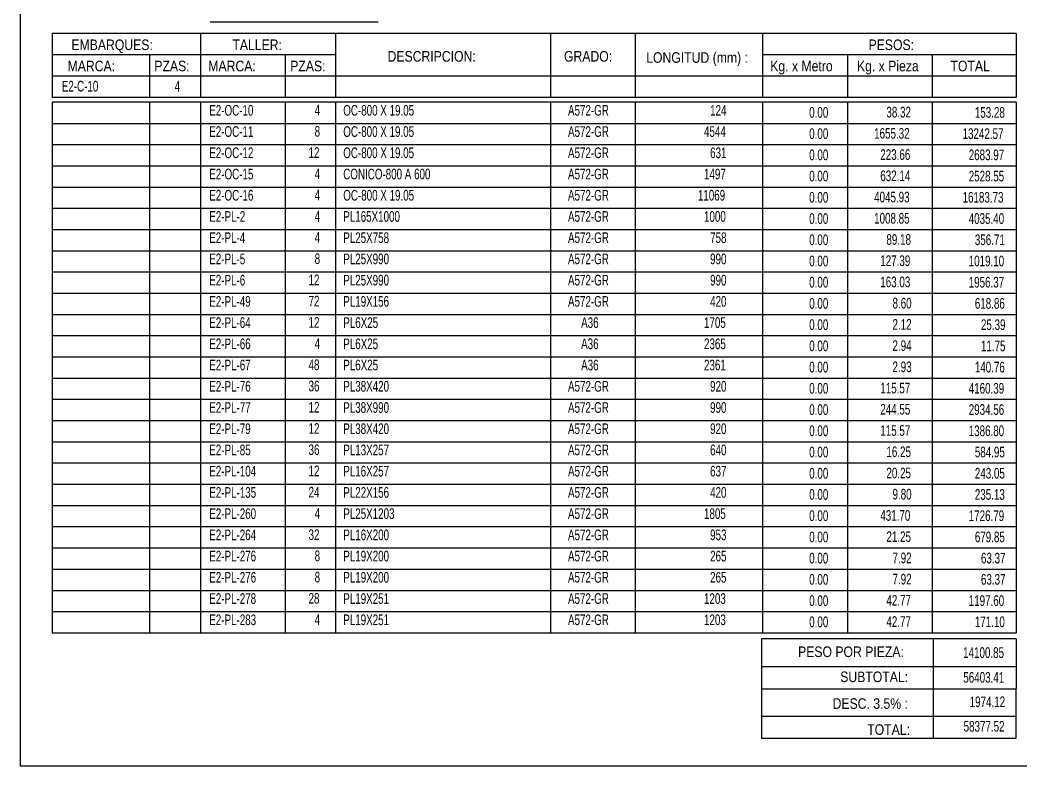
# Model space of a CAD drawing. Header units: millimetres. Extents: x 67 to 383, y 106 to 148.
# Drawn here: x 67.37 to 92.43, y 106.12 to 124.78 of the extents above; entities that cross this region are included whole.
import ezdxf

# ---------------------------------------------------------------- set-up
doc = ezdxf.new("R2010")
doc.units = ezdxf.units.MM
doc.linetypes.add('XKITLINE00', pattern=[0])
doc.styles.add('ARIAL_NARROW', font='ARIALN.TTF')

msp = doc.modelspace()

# ---------------------------------------------------------------- linework, layer by layer
at = {"color": 5, "linetype": 'XKITLINE00'}
for p, q in [((67.372, 147.946), (67.372, 106.116)), ((67.372, 106.116), (134.139, 106.116))]:
    msp.add_line(p, q, dxfattribs=at)
at = {"linetype": 'XKITLINE00'}
msp.add_line((72.134, 124.738), (76.338, 124.738), dxfattribs=at)
at = {"color": 4, "linetype": 'XKITLINE00'}
for p, q in [((68.177, 124.443), (68.177, 123.381)), ((92.309, 124.443), (68.177, 124.443)), ((71.893, 124.443), (71.893, 123.381)), ((75.272, 124.443), (75.272, 123.381)), ((80.653, 124.443), (80.653, 123.381)), ((82.777, 124.443), (82.777, 123.381)), ((85.962, 124.443), (85.962, 123.381)), ((85.962, 124.443), (85.962, 123.381)), ((92.309, 124.443), (92.309, 123.381)), ((75.272, 123.912), (68.177, 123.912)), ((70.614, 123.912), (70.614, 123.381)), ((74.017, 123.381), (74.017, 123.912)), ((92.309, 123.912), (85.962, 123.912)), ((88.086, 123.912), (88.086, 123.381)), ((90.21, 123.912), (90.21, 123.381)), ((92.309, 123.381), (68.177, 123.381)), ((68.177, 123.381), (68.177, 122.85)), ((70.614, 123.381), (70.614, 122.85)), ((71.893, 123.381), (71.893, 122.85)), ((74.017, 122.85), (74.017, 123.381)), ((75.272, 123.381), (75.272, 122.85)), ((80.653, 123.381), (80.653, 122.85)), ((82.777, 123.381), (82.777, 122.85)), ((85.962, 123.381), (85.962, 122.85)), ((88.086, 123.381), (88.086, 122.85)), ((90.21, 123.381), (90.21, 122.85)), ((92.309, 123.381), (92.309, 122.85)), ((68.177, 122.85), (92.309, 122.85)), ((92.309, 122.729), (68.177, 122.729)), ((68.177, 122.729), (68.177, 122.198)), ((70.614, 122.729), (70.614, 122.198)), ((71.893, 122.729), (71.893, 122.198)), ((74.017, 122.198), (74.017, 122.729)), ((75.272, 122.729), (75.272, 122.198)), ((80.653, 122.729), (80.653, 122.198)), ((82.777, 122.729), (82.777, 122.198)), ((85.962, 122.729), (85.962, 122.198)), ((88.086, 122.729), (88.086, 122.198)), ((90.21, 122.729), (90.21, 122.198)), ((92.309, 122.729), (92.309, 122.198)), ((68.177, 122.198), (92.309, 122.198)), ((68.177, 122.198), (68.177, 121.667)), ((70.614, 122.198), (70.614, 121.667)), ((71.893, 122.198), (71.893, 121.667)), ((74.017, 121.667), (74.017, 122.198)), ((75.272, 122.198), (75.272, 121.667)), ((80.653, 122.198), (80.653, 121.667)), ((82.777, 122.198), (82.777, 121.667)), ((85.962, 122.198), (85.962, 121.667)), ((88.086, 122.198), (88.086, 121.667)), ((90.21, 122.198), (90.21, 121.667)), ((92.309, 122.198), (92.309, 121.667)), ((68.177, 121.667), (92.309, 121.667)), ((68.177, 121.666), (68.177, 121.136)), ((70.614, 121.666), (70.614, 121.136)), ((71.893, 121.666), (71.893, 121.136)), ((74.017, 121.136), (74.017, 121.666)), ((75.272, 121.666), (75.272, 121.136)), ((80.653, 121.666), (80.653, 121.136)), ((82.777, 121.666), (82.777, 121.136)), ((85.962, 121.666), (85.962, 121.136)), ((88.086, 121.666), (88.086, 121.136)), ((90.21, 121.666), (90.21, 121.136)), ((92.309, 121.666), (92.309, 121.136)), ((68.177, 121.136), (92.309, 121.136)), ((68.177, 121.135), (68.177, 120.604)), ((70.614, 121.135), (70.614, 120.604)), ((71.893, 121.135), (71.893, 120.604)), ((74.017, 120.604), (74.017, 121.135)), ((75.272, 121.135), (75.272, 120.604)), ((80.653, 121.135), (80.653, 120.604)), ((82.777, 121.135), (82.777, 120.604)), ((85.962, 121.135), (85.962, 120.604)), ((88.086, 121.135), (88.086, 120.604)), ((90.21, 121.135), (90.21, 120.604)), ((92.309, 121.135), (92.309, 120.604)), ((68.177, 120.604), (92.309, 120.604)), ((68.177, 120.604), (68.177, 120.073)), ((70.614, 120.604), (70.614, 120.073)), ((71.893, 120.604), (71.893, 120.073)), ((74.017, 120.073), (74.017, 120.604)), ((75.272, 120.604), (75.272, 120.073)), ((80.653, 120.604), (80.653, 120.073)), ((82.777, 120.604), (82.777, 120.073)), ((85.962, 120.604), (85.962, 120.073)), ((88.086, 120.604), (88.086, 120.073)), ((90.21, 120.604), (90.21, 120.073)), ((92.309, 120.604), (92.309, 120.073)), ((68.177, 120.073), (92.309, 120.073)), ((68.177, 120.073), (68.177, 119.542)), ((70.614, 120.073), (70.614, 119.542)), ((71.893, 120.073), (71.893, 119.542)), ((74.017, 119.542), (74.017, 120.073)), ((75.272, 120.073), (75.272, 119.542)), ((80.653, 120.073), (80.653, 119.542)), ((82.777, 120.073), (82.777, 119.542)), ((85.962, 120.073), (85.962, 119.542)), ((88.086, 120.073), (88.086, 119.542)), ((90.21, 120.073), (90.21, 119.542)), ((92.309, 120.073), (92.309, 119.542)), ((68.177, 119.542), (92.309, 119.542)), ((68.177, 119.542), (68.177, 119.011)), ((70.614, 119.542), (70.614, 119.011)), ((71.893, 119.542), (71.893, 119.011)), ((74.017, 119.011), (74.017, 119.542)), ((75.272, 119.542), (75.272, 119.011)), ((80.653, 119.542), (80.653, 119.011)), ((82.777, 119.542), (82.777, 119.011)), ((85.962, 119.542), (85.962, 119.011)), ((88.086, 119.542), (88.086, 119.011)), ((90.21, 119.542), (90.21, 119.011)), ((92.309, 119.542), (92.309, 119.011)), ((68.177, 119.011), (92.309, 119.011)), ((68.177, 119.01), (68.177, 118.479)), ((70.614, 119.01), (70.614, 118.479)), ((71.893, 119.01), (71.893, 118.479)), ((74.017, 118.479), (74.017, 119.01)), ((75.272, 119.01), (75.272, 118.479)), ((80.653, 119.01), (80.653, 118.479)), ((82.777, 119.01), (82.777, 118.479)), ((85.962, 119.01), (85.962, 118.479)), ((88.086, 119.01), (88.086, 118.479)), ((90.21, 119.01), (90.21, 118.479)), ((92.309, 119.01), (92.309, 118.479)), ((68.177, 118.479), (92.309, 118.479)), ((68.177, 118.479), (68.177, 117.948)), ((70.614, 118.479), (70.614, 117.948)), ((71.893, 118.479), (71.893, 117.948)), ((74.017, 117.948), (74.017, 118.479)), ((75.272, 118.479), (75.272, 117.948)), ((80.653, 118.479), (80.653, 117.948)), ((82.777, 118.479), (82.777, 117.948)), ((85.962, 118.479), (85.962, 117.948)), ((88.086, 118.479), (88.086, 117.948)), ((90.21, 118.479), (90.21, 117.948)), ((92.309, 118.479), (92.309, 117.948)), ((68.177, 117.948), (92.309, 117.948)), ((68.177, 117.948), (68.177, 117.417)), ((70.614, 117.948), (70.614, 117.417)), ((71.893, 117.948), (71.893, 117.417)), ((74.017, 117.417), (74.017, 117.948)), ((75.272, 117.948), (75.272, 117.417)), ((80.653, 117.948), (80.653, 117.417)), ((82.777, 117.948), (82.777, 117.417)), ((85.962, 117.948), (85.962, 117.417)), ((88.086, 117.948), (88.086, 117.417)), ((90.21, 117.948), (90.21, 117.417)), ((92.309, 117.948), (92.309, 117.417)), ((68.177, 117.417), (92.309, 117.417)), ((68.177, 117.417), (68.177, 116.886)), ((70.614, 117.417), (70.614, 116.886)), ((71.893, 117.417), (71.893, 116.886)), ((74.017, 116.886), (74.017, 117.417)), ((75.272, 117.417), (75.272, 116.886)), ((80.653, 117.417), (80.653, 116.886)), ((82.777, 117.417), (82.777, 116.886)), ((85.962, 117.417), (85.962, 116.886)), ((88.086, 117.417), (88.086, 116.886)), ((90.21, 117.417), (90.21, 116.886)), ((92.309, 117.417), (92.309, 116.886)), ((68.177, 116.886), (92.309, 116.886)), ((68.177, 116.886), (68.177, 116.355)), ((70.614, 116.886), (70.614, 116.355)), ((71.893, 116.886), (71.893, 116.355)), ((74.017, 116.355), (74.017, 116.886)), ((75.272, 116.886), (75.272, 116.355)), ((80.653, 116.886), (80.653, 116.355)), ((82.777, 116.886), (82.777, 116.355)), ((85.962, 116.886), (85.962, 116.355)), ((88.086, 116.886), (88.086, 116.355)), ((90.21, 116.886), (90.21, 116.355)), ((92.309, 116.886), (92.309, 116.355)), ((68.177, 116.355), (92.309, 116.355)), ((68.177, 116.354), (68.177, 115.823)), ((70.614, 116.354), (70.614, 115.823)), ((71.893, 116.354), (71.893, 115.823)), ((74.017, 115.823), (74.017, 116.354)), ((75.272, 116.354), (75.272, 115.823)), ((80.653, 116.354), (80.653, 115.823)), ((82.777, 116.354), (82.777, 115.823)), ((85.962, 116.354), (85.962, 115.823)), ((88.086, 116.354), (88.086, 115.823)), ((90.21, 116.354), (90.21, 115.823)), ((92.309, 116.354), (92.309, 115.823)), ((68.177, 115.823), (92.309, 115.823)), ((68.177, 115.823), (68.177, 115.292)), ((70.614, 115.823), (70.614, 115.292)), ((71.893, 115.823), (71.893, 115.292)), ((74.017, 115.292), (74.017, 115.823)), ((75.272, 115.823), (75.272, 115.292)), ((80.653, 115.823), (80.653, 115.292)), ((82.777, 115.823), (82.777, 115.292)), ((85.962, 115.823), (85.962, 115.292)), ((88.086, 115.823), (88.086, 115.292)), ((90.21, 115.823), (90.21, 115.292)), ((92.309, 115.823), (92.309, 115.292)), ((68.177, 115.292), (92.309, 115.292)), ((68.177, 115.292), (68.177, 114.761)), ((70.614, 115.292), (70.614, 114.761)), ((71.893, 115.292), (71.893, 114.761)), ((74.017, 114.761), (74.017, 115.292)), ((75.272, 115.292), (75.272, 114.761)), ((80.653, 115.292), (80.653, 114.761)), ((82.777, 115.292), (82.777, 114.761)), ((85.962, 115.292), (85.962, 114.761)), ((88.086, 115.292), (88.086, 114.761)), ((90.21, 115.292), (90.21, 114.761)), ((92.309, 115.292), (92.309, 114.761)), ((68.177, 114.761), (92.309, 114.761)), ((68.177, 114.761), (68.177, 114.23)), ((70.614, 114.761), (70.614, 114.23)), ((71.893, 114.761), (71.893, 114.23)), ((74.017, 114.23), (74.017, 114.761)), ((75.272, 114.761), (75.272, 114.23)), ((80.653, 114.761), (80.653, 114.23)), ((82.777, 114.761), (82.777, 114.23)), ((85.962, 114.761), (85.962, 114.23)), ((88.086, 114.761), (88.086, 114.23)), ((90.21, 114.761), (90.21, 114.23)), ((92.309, 114.761), (92.309, 114.23)), ((68.177, 114.23), (92.309, 114.23)), ((68.177, 114.23), (68.177, 113.699)), ((70.614, 114.23), (70.614, 113.699)), ((71.893, 114.23), (71.893, 113.699)), ((74.017, 113.699), (74.017, 114.23)), ((75.272, 114.23), (75.272, 113.699)), ((80.653, 114.23), (80.653, 113.699)), ((82.777, 114.23), (82.777, 113.699)), ((85.962, 114.23), (85.962, 113.699)), ((88.086, 114.23), (88.086, 113.699)), ((90.21, 114.23), (90.21, 113.699)), ((92.309, 114.23), (92.309, 113.699)), ((68.177, 113.699), (92.309, 113.699)), ((68.177, 113.698), (68.177, 113.167)), ((70.614, 113.698), (70.614, 113.167)), ((71.893, 113.698), (71.893, 113.167)), ((74.017, 113.167), (74.017, 113.698)), ((75.272, 113.698), (75.272, 113.167)), ((80.653, 113.698), (80.653, 113.167)), ((82.777, 113.698), (82.777, 113.167)), ((85.962, 113.698), (85.962, 113.167)), ((88.086, 113.698), (88.086, 113.167)), ((90.21, 113.698), (90.21, 113.167)), ((92.309, 113.698), (92.309, 113.167)), ((68.177, 113.167), (92.309, 113.167)), ((68.177, 113.167), (68.177, 112.636)), ((70.614, 113.167), (70.614, 112.636)), ((71.893, 113.167), (71.893, 112.636)), ((74.017, 112.636), (74.017, 113.167)), ((75.272, 113.167), (75.272, 112.636)), ((80.653, 113.167), (80.653, 112.636)), ((82.777, 113.167), (82.777, 112.636)), ((85.962, 113.167), (85.962, 112.636)), ((88.086, 113.167), (88.086, 112.636)), ((90.21, 113.167), (90.21, 112.636)), ((92.309, 113.167), (92.309, 112.636)), ((68.177, 112.636), (92.309, 112.636)), ((68.177, 112.636), (68.177, 112.105)), ((70.614, 112.636), (70.614, 112.105)), ((71.893, 112.636), (71.893, 112.105)), ((74.017, 112.105), (74.017, 112.636)), ((75.272, 112.636), (75.272, 112.105)), ((80.653, 112.636), (80.653, 112.105)), ((82.777, 112.636), (82.777, 112.105)), ((85.962, 112.636), (85.962, 112.105)), ((88.086, 112.636), (88.086, 112.105)), ((90.21, 112.636), (90.21, 112.105)), ((92.309, 112.636), (92.309, 112.105)), ((68.177, 112.105), (92.309, 112.105)), ((68.177, 112.105), (68.177, 111.574)), ((70.614, 112.105), (70.614, 111.574)), ((71.893, 112.105), (71.893, 111.574)), ((74.017, 111.574), (74.017, 112.105)), ((75.272, 112.105), (75.272, 111.574)), ((80.653, 112.105), (80.653, 111.574)), ((82.777, 112.105), (82.777, 111.574)), ((85.962, 112.105), (85.962, 111.574)), ((88.086, 112.105), (88.086, 111.574)), ((90.21, 112.105), (90.21, 111.574)), ((92.309, 112.105), (92.309, 111.574)), ((68.177, 111.574), (92.309, 111.574)), ((68.177, 111.574), (68.177, 111.043)), ((70.614, 111.574), (70.614, 111.043)), ((71.893, 111.574), (71.893, 111.043)), ((74.017, 111.043), (74.017, 111.574)), ((75.272, 111.574), (75.272, 111.043)), ((80.653, 111.574), (80.653, 111.043)), ((82.777, 111.574), (82.777, 111.043)), ((85.962, 111.574), (85.962, 111.043)), ((88.086, 111.574), (88.086, 111.043)), ((90.21, 111.574), (90.21, 111.043)), ((92.309, 111.574), (92.309, 111.043)), ((68.177, 111.043), (92.309, 111.043)), ((68.177, 111.042), (68.177, 110.511)), ((70.614, 111.042), (70.614, 110.511)), ((71.893, 111.042), (71.893, 110.511)), ((74.017, 110.511), (74.017, 111.042)), ((75.272, 111.042), (75.272, 110.511)), ((80.653, 111.042), (80.653, 110.511)), ((82.777, 111.042), (82.777, 110.511)), ((85.962, 111.042), (85.962, 110.511)), ((88.086, 111.042), (88.086, 110.511)), ((90.21, 111.042), (90.21, 110.511)), ((92.309, 111.042), (92.309, 110.511)), ((68.177, 110.511), (92.309, 110.511)), ((68.177, 110.511), (68.177, 109.98)), ((70.614, 110.511), (70.614, 109.98)), ((71.893, 110.511), (71.893, 109.98)), ((74.017, 109.98), (74.017, 110.511)), ((75.272, 110.511), (75.272, 109.98)), ((80.653, 110.511), (80.653, 109.98)), ((82.777, 110.511), (82.777, 109.98)), ((85.962, 110.511), (85.962, 109.98)), ((88.086, 110.511), (88.086, 109.98)), ((90.21, 110.511), (90.21, 109.98)), ((92.309, 110.511), (92.309, 109.98)), ((68.177, 109.98), (92.309, 109.98)), ((68.177, 109.98), (68.177, 109.449)), ((70.614, 109.98), (70.614, 109.449)), ((71.893, 109.98), (71.893, 109.449)), ((74.017, 109.449), (74.017, 109.98)), ((75.272, 109.98), (75.272, 109.449)), ((80.653, 109.98), (80.653, 109.449)), ((82.777, 109.98), (82.777, 109.449)), ((85.962, 109.98), (85.962, 109.449)), ((88.086, 109.98), (88.086, 109.449)), ((90.21, 109.98), (90.21, 109.449)), ((92.309, 109.98), (92.309, 109.449)), ((68.177, 109.449), (92.309, 109.449)), ((85.938, 109.304), (85.938, 108.059)), ((85.938, 109.304), (92.307, 109.304)), ((90.234, 109.304), (90.234, 108.059)), ((92.309, 109.304), (92.309, 108.059)), ((85.938, 108.605), (92.307, 108.605)), ((85.937, 108.047), (85.937, 106.802)), ((85.938, 108.05), (92.307, 108.05)), ((90.233, 108.047), (90.233, 106.802)), ((92.308, 108.047), (92.308, 106.802)), ((85.937, 107.365), (92.306, 107.365)), ((85.937, 106.81), (92.306, 106.81))]:
    msp.add_line(p, q, dxfattribs=at)

# ---------------------------------------------------------------- texts
at = {"color": 6, "style": 'ARIAL_NARROW', "width": 1.008832}
for s, height, p in [('EMBARQUES:', 0.2645, (68.659, 124.032)), ('TALLER:', 0.2645, (72.689, 124.032)), ('PESOS:', 0.2645, (88.617, 124.032)), ('DESCRIPCION:', 0.26449, (76.575, 123.743)), ('GRADO:', 0.2645, (80.991, 123.743)), ('LONGITUD (mm) :', 0.26449, (83.05, 123.713)), ('MARCA:', 0.2645, (68.563, 123.501)), ('PZAS:', 0.2645, (70.735, 123.501)), ('MARCA:', 0.2645, (72.086, 123.501)), ('PZAS:', 0.2645, (74.137, 123.501)), ('Kg. x Metro', 0.26449, (86.155, 123.501)), ('Kg. x Pieza', 0.26449, (88.327, 123.501)), ('TOTAL', 0.2645, (90.668, 123.501)), ('PESO POR PIEZA:', 0.26449, (86.852, 108.842)), ('SUBTOTAL:', 0.2645, (87.908, 108.215)), ('DESC. 3.5% :', 0.26449, (87.717, 107.546)), ('TOTAL:', 0.2645, (88.584, 106.895))]:
    msp.add_text(s, height=height, dxfattribs=at).set_placement(p)
at = {"color": 5, "style": 'ARIAL_NARROW', "width": 0.807066}
for s, height, p in [('E2-C-10', 0.2655, (68.418, 122.995)), ('4', 0.265, (71.244, 122.995)), ('E2-OC-10', 0.2655, (72.11, 122.391)), ('4', 0.265, (74.749, 122.397)), ('OC-800 X 19.05', 0.26546, (75.465, 122.391)), ('A572-GR', 0.2655, (81.092, 122.391)), ('124', 0.2655, (84.65, 122.391)), ('0.00', 0.2655, (87.131, 122.339)), ('38.32', 0.2655, (89.064, 122.346)), ('153.28', 0.2655, (91.278, 122.339)), ('E2-OC-11', 0.2655, (72.11, 121.86)), ('8', 0.265, (74.749, 121.866)), ('OC-800 X 19.05', 0.26546, (75.465, 121.86)), ('A572-GR', 0.2655, (81.092, 121.86)), ('4544', 0.2655, (84.497, 121.86)), ('0.00', 0.2655, (87.131, 121.808)), ('1655.32', 0.2655, (88.757, 121.815)), ('13242.57', 0.2655, (90.971, 121.808)), ('E2-OC-12', 0.2655, (72.11, 121.329)), ('12', 0.2655, (74.596, 121.335)), ('OC-800 X 19.05', 0.26546, (75.465, 121.329)), ('A572-GR', 0.2655, (81.092, 121.329)), ('631', 0.2655, (84.65, 121.329)), ('0.00', 0.2655, (87.131, 121.277)), ('223.66', 0.2655, (88.911, 121.284)), ('2683.97', 0.2655, (91.125, 121.277)), ('E2-OC-15', 0.2655, (72.11, 120.797)), ('4', 0.265, (74.749, 120.803)), ('CONICO-800 A 600', 0.26546, (75.465, 120.797)), ('A572-GR', 0.2655, (81.092, 120.797)), ('1497', 0.2655, (84.497, 120.797)), ('0.00', 0.2655, (87.131, 120.746)), ('632.14', 0.2655, (88.911, 120.753)), ('2528.55', 0.2655, (91.125, 120.746)), ('E2-OC-16', 0.2655, (72.11, 120.266)), ('4', 0.265, (74.749, 120.272)), ('OC-800 X 19.05', 0.26546, (75.465, 120.266)), ('A572-GR', 0.2655, (81.092, 120.266)), ('11069', 0.2655, (84.344, 120.266)), ('0.00', 0.2655, (87.131, 120.214)), ('4045.93', 0.2655, (88.757, 120.221)), ('16183.73', 0.2655, (90.971, 120.215)), ('E2-PL-2', 0.2655, (72.11, 119.735)), ('4', 0.265, (74.749, 119.741)), ('PL165X1000', 0.2655, (75.465, 119.735)), ('A572-GR', 0.2655, (81.092, 119.735)), ('1000', 0.2655, (84.497, 119.735)), ('0.00', 0.2655, (87.131, 119.683)), ('1008.85', 0.2655, (88.757, 119.69)), ('4035.40', 0.2655, (91.125, 119.683)), ('E2-PL-4', 0.2655, (72.11, 119.204)), ('4', 0.265, (74.749, 119.21)), ('PL25X758', 0.2655, (75.465, 119.204)), ('A572-GR', 0.2655, (81.092, 119.204)), ('758', 0.2655, (84.65, 119.204)), ('0.00', 0.2655, (87.131, 119.152)), ('89.18', 0.2655, (89.064, 119.159)), ('356.71', 0.2655, (91.278, 119.152)), ('E2-PL-5', 0.2655, (72.11, 118.673)), ('8', 0.265, (74.749, 118.679)), ('PL25X990', 0.2655, (75.465, 118.673)), ('A572-GR', 0.2655, (81.092, 118.673)), ('990', 0.2655, (84.65, 118.673)), ('0.00', 0.2655, (87.131, 118.621)), ('127.39', 0.2655, (88.911, 118.628)), ('1019.10', 0.2655, (91.125, 118.621)), ('E2-PL-6', 0.2655, (72.11, 118.141)), ('12', 0.2655, (74.596, 118.147)), ('PL25X990', 0.2655, (75.465, 118.141)), ('A572-GR', 0.2655, (81.092, 118.141)), ('990', 0.2655, (84.65, 118.141)), ('0.00', 0.2655, (87.131, 118.09)), ('163.03', 0.2655, (88.911, 118.097)), ('1956.37', 0.2655, (91.125, 118.09)), ('E2-PL-49', 0.2655, (72.11, 117.61)), ('72', 0.2655, (74.596, 117.616)), ('PL19X156', 0.2655, (75.465, 117.61)), ('A572-GR', 0.2655, (81.092, 117.61)), ('420', 0.2655, (84.65, 117.61)), ('0.00', 0.2655, (87.131, 117.558)), ('8.60', 0.2655, (89.217, 117.565)), ('618.86', 0.2655, (91.278, 117.559)), ('E2-PL-64', 0.2655, (72.11, 117.079)), ('12', 0.2655, (74.596, 117.085)), ('PL6X25', 0.2655, (75.465, 117.079)), ('A36', 0.2655, (81.421, 117.079)), ('1705', 0.2655, (84.497, 117.079)), ('0.00', 0.2655, (87.131, 117.027)), ('2.12', 0.2655, (89.217, 117.034)), ('25.39', 0.2655, (91.431, 117.027)), ('E2-PL-66', 0.2655, (72.11, 116.548)), ('4', 0.265, (74.749, 116.554)), ('PL6X25', 0.2655, (75.465, 116.548)), ('A36', 0.2655, (81.421, 116.548)), ('2365', 0.2655, (84.497, 116.548)), ('0.00', 0.2655, (87.131, 116.496)), ('2.94', 0.2655, (89.217, 116.503)), ('11.75', 0.2655, (91.431, 116.496)), ('E2-PL-67', 0.2655, (72.11, 116.017)), ('48', 0.2655, (74.596, 116.023)), ('PL6X25', 0.2655, (75.465, 116.017)), ('A36', 0.2655, (81.421, 116.017)), ('2361', 0.2655, (84.497, 116.017)), ('0.00', 0.2655, (87.131, 115.965)), ('2.93', 0.2655, (89.217, 115.972)), ('140.76', 0.2655, (91.278, 115.965)), ('E2-PL-76', 0.2655, (72.11, 115.485)), ('36', 0.2655, (74.596, 115.491)), ('PL38X420', 0.2655, (75.465, 115.485)), ('A572-GR', 0.2655, (81.092, 115.485)), ('920', 0.2655, (84.65, 115.485)), ('0.00', 0.2655, (87.131, 115.434)), ('115.57', 0.2655, (88.911, 115.441)), ('4160.39', 0.2655, (91.125, 115.434)), ('E2-PL-77', 0.2655, (72.11, 114.954)), ('12', 0.2655, (74.596, 114.96)), ('PL38X990', 0.2655, (75.465, 114.954)), ('A572-GR', 0.2655, (81.092, 114.954)), ('990', 0.2655, (84.65, 114.954)), ('0.00', 0.2655, (87.131, 114.902)), ('244.55', 0.2655, (88.911, 114.909)), ('2934.56', 0.2655, (91.125, 114.903)), ('E2-PL-79', 0.2655, (72.11, 114.423)), ('12', 0.2655, (74.596, 114.429)), ('PL38X420', 0.2655, (75.465, 114.423)), ('A572-GR', 0.2655, (81.092, 114.423)), ('920', 0.2655, (84.65, 114.423)), ('0.00', 0.2655, (87.131, 114.371)), ('115.57', 0.2655, (88.911, 114.378)), ('1386.80', 0.2655, (91.125, 114.371)), ('E2-PL-85', 0.2655, (72.11, 113.892)), ('36', 0.2655, (74.596, 113.898)), ('PL13X257', 0.2655, (75.465, 113.892)), ('A572-GR', 0.2655, (81.092, 113.892)), ('640', 0.2655, (84.65, 113.892)), ('0.00', 0.2655, (87.131, 113.84)), ('16.25', 0.2655, (89.064, 113.847)), ('584.95', 0.2655, (91.278, 113.84)), ('E2-PL-104', 0.2655, (72.11, 113.361)), ('12', 0.2655, (74.596, 113.367)), ('PL16X257', 0.2655, (75.465, 113.361)), ('A572-GR', 0.2655, (81.092, 113.361)), ('637', 0.2655, (84.65, 113.361)), ('0.00', 0.2655, (87.131, 113.309)), ('20.25', 0.2655, (89.064, 113.316)), ('243.05', 0.2655, (91.278, 113.309)), ('E2-PL-135', 0.2655, (72.11, 112.829)), ('24', 0.2655, (74.596, 112.835)), ('PL22X156', 0.2655, (75.465, 112.829)), ('A572-GR', 0.2655, (81.092, 112.829)), ('420', 0.2655, (84.65, 112.829)), ('0.00', 0.2655, (87.131, 112.778)), ('9.80', 0.2655, (89.217, 112.785)), ('235.13', 0.2655, (91.278, 112.778)), ('E2-PL-260', 0.2655, (72.11, 112.298)), ('4', 0.265, (74.749, 112.304)), ('PL25X1203', 0.2655, (75.465, 112.298)), ('A572-GR', 0.2655, (81.092, 112.298)), ('1805', 0.2655, (84.497, 112.298)), ('0.00', 0.2655, (87.131, 112.246)), ('431.70', 0.2655, (88.911, 112.253)), ('1726.79', 0.2655, (91.125, 112.247)), ('E2-PL-264', 0.2655, (72.11, 111.767)), ('32', 0.2655, (74.596, 111.773)), ('PL16X200', 0.2655, (75.465, 111.767)), ('A572-GR', 0.2655, (81.092, 111.767)), ('953', 0.2655, (84.65, 111.767)), ('0.00', 0.2655, (87.131, 111.715)), ('21.25', 0.2655, (89.064, 111.722)), ('679.85', 0.2655, (91.278, 111.715)), ('E2-PL-276', 0.2655, (72.11, 111.236)), ('8', 0.265, (74.749, 111.242)), ('PL19X200', 0.2655, (75.465, 111.236)), ('A572-GR', 0.2655, (81.092, 111.236)), ('265', 0.2655, (84.65, 111.236)), ('0.00', 0.2655, (87.131, 111.184)), ('7.92', 0.2655, (89.217, 111.191)), ('63.37', 0.2655, (91.431, 111.184)), ('E2-PL-276', 0.2655, (72.11, 110.705)), ('8', 0.265, (74.749, 110.711)), ('PL19X200', 0.2655, (75.465, 110.705)), ('A572-GR', 0.2655, (81.092, 110.705)), ('265', 0.2655, (84.65, 110.705)), ('0.00', 0.2655, (87.131, 110.653)), ('7.92', 0.2655, (89.217, 110.66)), ('63.37', 0.2655, (91.431, 110.653)), ('E2-PL-278', 0.2655, (72.11, 110.173)), ('28', 0.2655, (74.596, 110.179)), ('PL19X251', 0.2655, (75.465, 110.173)), ('A572-GR', 0.2655, (81.092, 110.173)), ('1203', 0.2655, (84.497, 110.173)), ('0.00', 0.2655, (87.131, 110.122)), ('42.77', 0.2655, (89.064, 110.129)), ('1197.60', 0.2655, (91.125, 110.122)), ('E2-PL-283', 0.2655, (72.11, 109.642)), ('4', 0.265, (74.749, 109.648)), ('PL19X251', 0.2655, (75.465, 109.642)), ('A572-GR', 0.2655, (81.092, 109.642)), ('1203', 0.2655, (84.497, 109.642)), ('0.00', 0.2655, (87.131, 109.59)), ('42.77', 0.2655, (89.064, 109.597)), ('171.10', 0.2655, (91.278, 109.591)), ('14100.85', 0.2655, (90.985, 108.821)), ('56403.41', 0.2655, (90.99, 108.201)), ('1974.12', 0.2655, (91.149, 107.589)), ('58377.52', 0.2655, (90.997, 106.976))]:
    msp.add_text(s, height=height, dxfattribs=at).set_placement(p)

doc.saveas('drawing.dxf')
